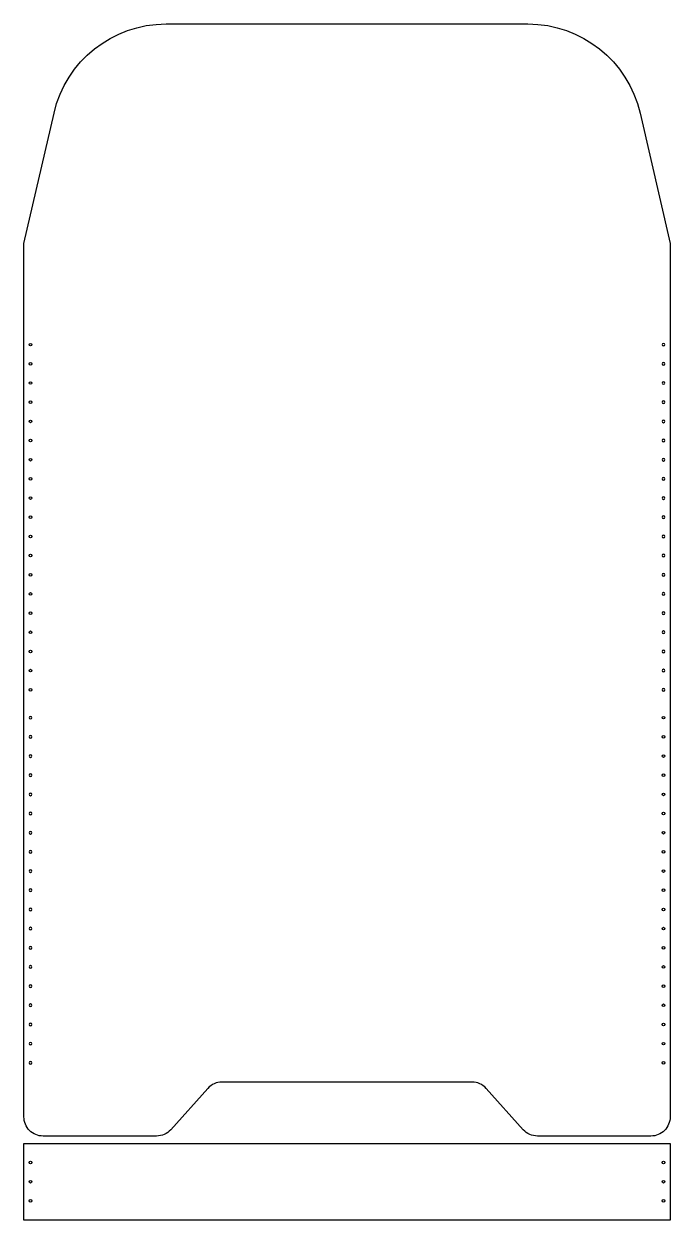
# Model space of a CAD drawing. Header units: millimetres. Extents: x 2932 to 3303, y 1535 to 2221.
import ezdxf

# ---------------------------------------------------------------- set-up
doc = ezdxf.new("R2010")
doc.units = ezdxf.units.MM

# ---------------------------------------------------------------- blocks, each defined once
blk = doc.blocks.new('*U1')
blk.add_circle((0, -0.75), 0.75)
blk = doc.blocks.new('*U2')
at = {"color": 0, "linetype": 'ByBlock', "lineweight": -2, "transparency": 16777216, "rotation": 90}
for p in [(2934.65, 2037.32), (2934.65, 2026.32), (2934.65, 2015.32), (2934.65, 2004.32), (2934.65, 1993.32), (2934.65, 1982.32), (2934.65, 1971.32), (2934.65, 1960.32), (2934.65, 1949.32), (2934.65, 1938.32), (2934.65, 1927.32), (2934.65, 1916.32), (2934.65, 1905.32), (2934.65, 1894.32), (2934.65, 1883.32), (2934.65, 1872.32), (2934.65, 1861.32), (2934.65, 1850.32), (2934.65, 1839.32)]:
    blk.add_blockref('*U1', p, dxfattribs=at)
blk = doc.blocks.new('*U19')
blk.add_circle((0, -0.75), 0.75)
blk = doc.blocks.new('*U20')
at = {"color": 0, "linetype": 'ByBlock', "lineweight": -2, "transparency": 16777216, "rotation": 90}
for p in [(2934.65, 2037.32), (2934.65, 2026.32), (2934.65, 2015.32), (2934.65, 2004.32), (2934.65, 1993.32), (2934.65, 1982.32), (2934.65, 1971.32), (2934.65, 1960.32), (2934.65, 1949.32), (2934.65, 1938.32), (2934.65, 1927.32), (2934.65, 1916.32), (2934.65, 1905.32), (2934.65, 1894.32), (2934.65, 1883.32), (2934.65, 1872.32), (2934.65, 1861.32), (2934.65, 1850.32), (2934.65, 1839.32)]:
    blk.add_blockref('*U19', p, dxfattribs=at)
blk = doc.blocks.new('*U37')
blk.add_circle((0, -0.75), 0.75)
blk = doc.blocks.new('*U38')
at = {"color": 0, "linetype": 'ByBlock', "lineweight": -2, "transparency": 16777216, "rotation": 90}
for p in [(2934.65, 2037.32), (2934.65, 2026.32), (2934.65, 2015.32), (2934.65, 2004.32), (2934.65, 1993.32), (2934.65, 1982.32), (2934.65, 1971.32), (2934.65, 1960.32), (2934.65, 1949.32), (2934.65, 1938.32), (2934.65, 1927.32), (2934.65, 1916.32), (2934.65, 1905.32), (2934.65, 1894.32), (2934.65, 1883.32), (2934.65, 1872.32), (2934.65, 1861.32), (2934.65, 1850.32), (2934.65, 1839.32)]:
    blk.add_blockref('*U37', p, dxfattribs=at)
blk = doc.blocks.new('*U39')
blk.add_circle((0, -0.75), 0.75)
blk = doc.blocks.new('*U40')
at = {"color": 0, "linetype": 'ByBlock', "lineweight": -2, "transparency": 16777216, "rotation": 90}
for p in [(2934.65, 2037.32), (2934.65, 2026.32), (2934.65, 2015.32), (2934.65, 2004.32), (2934.65, 1993.32), (2934.65, 1982.32), (2934.65, 1971.32), (2934.65, 1960.32), (2934.65, 1949.32), (2934.65, 1938.32), (2934.65, 1927.32), (2934.65, 1916.32), (2934.65, 1905.32), (2934.65, 1894.32), (2934.65, 1883.32), (2934.65, 1872.32), (2934.65, 1861.32), (2934.65, 1850.32), (2934.65, 1839.32)]:
    blk.add_blockref('*U39', p, dxfattribs=at)

msp = doc.modelspace()

# ---------------------------------------------------------------- linework, layer by layer
msp.add_lwpolyline([(3188.93, 1614.32), (3045.36, 1614.32, 0.213054), (3037.18, 1610.67), (3015.93, 1586.98, -0.213054), (3007.74, 1583.32), (2942.65, 1583.32, -0.414214), (2931.65, 1594.32), (2931.65, 2095.32), (2948.93, 2170.17, -0.349216), (3013.24, 2221.32), (3221.06, 2221.32, -0.349216), (3285.37, 2170.17), (3302.65, 2095.32), (3302.65, 1594.32, -0.414214), (3291.65, 1583.32), (3226.56, 1583.32, -0.213054), (3218.37, 1586.98), (3197.12, 1610.67, 0.213054), (3188.93, 1614.32)], format="xyb")
msp.add_lwpolyline([(3302.65, 1535.11), (2931.65, 1535.11), (2931.65, 1579.11), (3302.65, 1579.11), (3302.65, 1535.11)])
for centre in [(2935.4, 1568.11), (3298.9, 1568.11), (2935.4, 1557.11), (3298.9, 1557.11), (2935.4, 1546.11), (3298.9, 1546.11)]:
    msp.add_circle(centre, 0.75)

# ---------------------------------------------------------------- block references
msp.add_blockref('*U2', (0, 0))
at = {"xscale": -1}
msp.add_blockref('*U38', (6234.3, 0), dxfattribs=at)
at = {"xscale": -1, "rotation": 180}
msp.add_blockref('*U20', (0, 3662.65), dxfattribs=at)
at = {"rotation": 180}
msp.add_blockref('*U40', (6234.3, 3662.65), dxfattribs=at)

doc.saveas('drawing.dxf')
